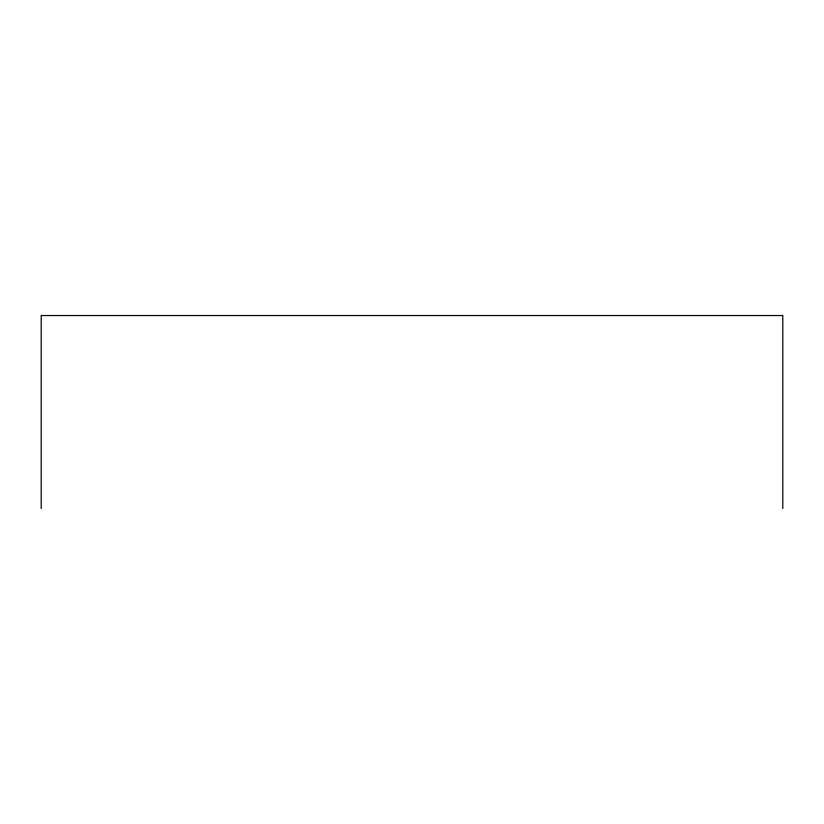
<?xml version="1.0" encoding="UTF-8"?>
<svg xmlns="http://www.w3.org/2000/svg" width="824" height="824" viewBox="0 0 824 824"><rect width="100%" height="100%" fill="white"/><g stroke="black" fill="none" stroke-linecap="round" stroke-linejoin="round"><path stroke-width="1.24" d="M782.8 508.459L782.8 315.541L41.2 315.541L41.2 508.459"/></g></svg>
